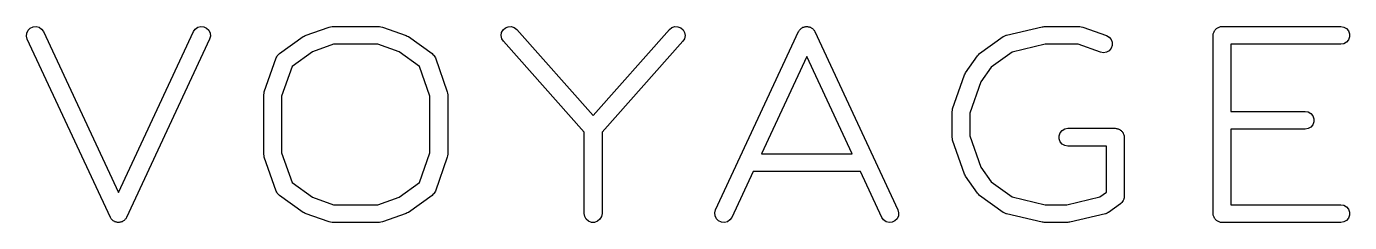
# Model space of a CAD drawing. Extents: x 95 to 242, y -111 to -101.
# Drawn here: x 95.1 to 162.5, y -110.6 to -100.6 of the extents above; entities that cross this region are included whole.
import ezdxf

# ---------------------------------------------------------------- set-up
doc = ezdxf.new("R2010")
doc.units = 0
doc.header["$MEASUREMENT"] = 0
doc.layers.add('BLACK', color=7, linetype='CONTINUOUS')

msp = doc.modelspace()

# ---------------------------------------------------------------- linework, layer by layer
at = {"layer": 'Black'}
for p, q in [((95.063, -101.072), (95.076, -100.915)), ((95.104, -101.224), (95.063, -101.072)), ((95.076, -100.915), (95.143, -100.772)), ((95.143, -100.772), (95.254, -100.661)), ((95.254, -100.661), (95.397, -100.594)), ((95.397, -100.594), (95.554, -100.58)), ((95.554, -100.58), (95.706, -100.621)), ((95.706, -100.621), (95.835, -100.711)), ((95.835, -100.711), (95.926, -100.841)), ((95.926, -100.841), (99.748, -109.031)), ((99.748, -109.031), (103.57, -100.841)), ((103.57, -100.841), (103.661, -100.711)), ((103.661, -100.711), (103.79, -100.621)), ((103.79, -100.621), (103.942, -100.58)), ((103.942, -100.58), (104.099, -100.594)), ((104.099, -100.594), (104.242, -100.661)), ((104.242, -100.661), (104.353, -100.772)), ((104.353, -100.772), (104.419, -100.915)), ((104.433, -101.072), (104.392, -101.224)), ((104.419, -100.915), (104.433, -101.072)), ((107.951, -101.959), (109.16, -101.095)), ((109.16, -101.095), (109.217, -101.068)), ((109.217, -101.068), (109.272, -101.037)), ((109.272, -101.037), (110.481, -100.605)), ((110.481, -100.605), (110.557, -100.592)), ((110.557, -100.592), (110.634, -100.579)), ((110.634, -100.579), (113.053, -100.579)), ((113.053, -100.579), (113.129, -100.592)), ((113.129, -100.592), (113.205, -100.605)), ((113.205, -100.605), (114.415, -101.037)), ((114.415, -101.037), (114.469, -101.068)), ((114.469, -101.068), (114.526, -101.095)), ((114.526, -101.095), (115.735, -101.959)), ((119.252, -101.046), (119.274, -100.89)), ((119.284, -101.2), (119.252, -101.046)), ((119.274, -100.89), (119.349, -100.751)), ((119.349, -100.751), (119.467, -100.646)), ((119.467, -100.646), (119.613, -100.588)), ((119.613, -100.588), (119.771, -100.583)), ((119.771, -100.583), (119.92, -100.633)), ((119.92, -100.633), (120.044, -100.731)), ((120.044, -100.731), (123.938, -105.102)), ((123.938, -105.102), (127.833, -100.731)), ((127.833, -100.731), (127.957, -100.633)), ((127.957, -100.633), (128.106, -100.583)), ((128.106, -100.583), (128.264, -100.588)), ((128.264, -100.588), (128.41, -100.646)), ((128.41, -100.646), (128.528, -100.751)), ((128.528, -100.751), (128.602, -100.89)), ((128.625, -101.046), (128.593, -101.2)), ((128.602, -100.89), (128.625, -101.046)), ((130.18, -109.912), (134.413, -100.841)), ((134.413, -100.841), (134.436, -100.808)), ((134.436, -100.808), (134.452, -100.772)), ((134.452, -100.772), (134.481, -100.744)), ((134.481, -100.744), (134.503, -100.711)), ((134.503, -100.711), (134.536, -100.689)), ((134.536, -100.689), (134.564, -100.661)), ((134.564, -100.661), (134.6, -100.644)), ((134.6, -100.644), (134.633, -100.621)), ((134.633, -100.621), (134.671, -100.611)), ((134.671, -100.611), (134.707, -100.594)), ((134.707, -100.594), (134.746, -100.591)), ((134.746, -100.591), (134.785, -100.58)), ((134.785, -100.58), (134.824, -100.584)), ((134.824, -100.584), (134.864, -100.58)), ((134.864, -100.58), (134.902, -100.591)), ((134.902, -100.591), (134.942, -100.594)), ((134.942, -100.594), (134.977, -100.611)), ((134.977, -100.611), (135.016, -100.621)), ((135.016, -100.621), (135.048, -100.644)), ((135.048, -100.644), (135.084, -100.661)), ((135.084, -100.661), (135.112, -100.689)), ((135.112, -100.689), (135.145, -100.711)), ((135.145, -100.711), (135.168, -100.744)), ((135.168, -100.744), (135.196, -100.772)), ((135.196, -100.772), (135.212, -100.808)), ((135.212, -100.808), (135.235, -100.841)), ((135.235, -100.841), (139.468, -109.912)), ((143.632, -101.959), (144.841, -101.095)), ((144.841, -101.095), (144.849, -101.091)), ((144.849, -101.091), (144.855, -101.086)), ((144.855, -101.086), (144.92, -101.058)), ((144.92, -101.058), (144.984, -101.027)), ((144.984, -101.027), (144.992, -101.026)), ((144.992, -101.026), (145, -101.023)), ((145, -101.023), (146.814, -100.591)), ((146.814, -100.591), (146.867, -100.588)), ((146.867, -100.588), (146.919, -100.579)), ((146.919, -100.579), (148.734, -100.579)), ((148.734, -100.579), (148.81, -100.592)), ((148.81, -100.592), (148.886, -100.605)), ((148.886, -100.605), (150.096, -101.037)), ((150.096, -101.037), (150.233, -101.115)), ((150.233, -101.115), (150.335, -101.235)), ((155.537, -101.032), (155.544, -100.993)), ((155.537, -110.104), (155.537, -101.032)), ((155.544, -100.954), (155.558, -100.916)), ((155.544, -100.993), (155.544, -100.954)), ((155.558, -100.916), (155.565, -100.877)), ((155.565, -100.877), (155.584, -100.843)), ((155.584, -100.843), (155.598, -100.806)), ((155.598, -100.806), (155.623, -100.775)), ((155.623, -100.775), (155.643, -100.741)), ((155.643, -100.741), (155.674, -100.715)), ((155.674, -100.715), (155.699, -100.685)), ((155.699, -100.685), (155.734, -100.665)), ((155.734, -100.665), (155.764, -100.64)), ((155.764, -100.64), (155.801, -100.626)), ((155.801, -100.626), (155.836, -100.606)), ((155.836, -100.606), (155.875, -100.599)), ((155.875, -100.599), (155.912, -100.586)), ((155.912, -100.586), (155.952, -100.586)), ((155.952, -100.586), (155.991, -100.579)), ((155.991, -100.579), (162.038, -100.579)), ((162.038, -100.579), (162.194, -100.606)), ((162.194, -100.606), (162.33, -100.685)), ((162.33, -100.685), (162.431, -100.806)), ((162.431, -100.806), (162.485, -100.954)), ((162.485, -101.111), (162.431, -101.259)), ((162.485, -100.954), (162.485, -101.111)), ((99.337, -110.296), (95.104, -101.224)), ((104.392, -101.224), (100.159, -110.296)), ((110.712, -101.486), (109.636, -101.87)), ((112.974, -101.486), (110.712, -101.486)), ((114.05, -101.87), (112.974, -101.486)), ((119.366, -101.334), (119.284, -101.2)), ((123.485, -105.957), (119.366, -101.334)), ((128.51, -101.334), (124.392, -105.957)), ((128.593, -101.2), (128.51, -101.334)), ((146.973, -101.486), (145.296, -101.885)), ((148.655, -101.486), (146.973, -101.486)), ((149.791, -101.891), (148.655, -101.486)), ((150.337, -101.689), (150.237, -101.81)), ((150.335, -101.235), (150.389, -101.383)), ((150.39, -101.54), (150.337, -101.689)), ((150.389, -101.383), (150.39, -101.54)), ((162.038, -101.486), (156.444, -101.486)), ((156.444, -101.486), (156.444, -104.898)), ((162.194, -101.459), (162.038, -101.486)), ((162.33, -101.38), (162.194, -101.459)), ((162.431, -101.259), (162.33, -101.38)), ((107.182, -103.906), (107.786, -102.178)), ((107.786, -102.178), (107.816, -102.126)), ((107.816, -102.126), (107.841, -102.072)), ((107.841, -102.072), (107.854, -102.058)), ((107.854, -102.058), (107.864, -102.041)), ((107.864, -102.041), (107.909, -102.002)), ((107.909, -102.002), (107.951, -101.959)), ((109.636, -101.87), (108.595, -102.614)), ((115.091, -102.614), (114.05, -101.87)), ((115.735, -101.959), (115.777, -102.002)), ((115.777, -102.002), (115.823, -102.041)), ((115.823, -102.041), (115.832, -102.058)), ((115.832, -102.058), (115.846, -102.072)), ((115.846, -102.072), (115.871, -102.126)), ((115.871, -102.126), (115.9, -102.178)), ((115.9, -102.178), (116.505, -103.906)), ((134.824, -102.105), (132.512, -107.058)), ((137.136, -107.058), (134.824, -102.105)), ((142.919, -102.932), (143.524, -102.068)), ((143.524, -102.068), (143.578, -102.014)), ((143.578, -102.014), (143.632, -101.959)), ((145.296, -101.885), (144.222, -102.652)), ((149.946, -101.918), (149.791, -101.891)), ((150.101, -101.89), (149.946, -101.918)), ((150.237, -101.81), (150.101, -101.89)), ((108.595, -102.614), (108.063, -104.133)), ((115.623, -104.133), (115.091, -102.614)), ((142.258, -104.77), (142.863, -103.042)), ((142.863, -103.042), (142.893, -102.988)), ((142.893, -102.988), (142.919, -102.932)), ((144.222, -102.652), (143.698, -103.401)), ((143.698, -103.401), (143.14, -104.997)), ((107.156, -104.056), (107.169, -103.981)), ((107.156, -107.08), (107.156, -104.056)), ((107.169, -103.981), (107.182, -103.906)), ((108.063, -104.133), (108.063, -107.003)), ((115.623, -107.003), (115.623, -104.133)), ((116.505, -103.906), (116.517, -103.981)), ((116.517, -103.981), (116.53, -104.056)), ((116.53, -104.056), (116.53, -107.08)), ((142.232, -104.92), (142.246, -104.845)), ((142.232, -106.216), (142.232, -104.92)), ((142.246, -104.845), (142.258, -104.77)), ((143.14, -104.997), (143.14, -106.139)), ((156.444, -104.898), (160.224, -104.898)), ((160.224, -104.898), (160.379, -104.926)), ((160.379, -104.926), (160.516, -105.005)), ((160.516, -105.005), (160.617, -105.125)), ((160.617, -105.125), (160.671, -105.273)), ((147.837, -105.869), (147.974, -105.79)), ((147.974, -105.79), (148.129, -105.762)), ((148.129, -105.762), (150.548, -105.762)), ((150.548, -105.762), (150.587, -105.769)), ((150.587, -105.769), (150.627, -105.769)), ((150.627, -105.769), (150.664, -105.783)), ((150.664, -105.783), (150.703, -105.79)), ((150.703, -105.79), (150.737, -105.81)), ((150.737, -105.81), (150.775, -105.823)), ((150.775, -105.823), (150.805, -105.849)), ((150.805, -105.849), (150.839, -105.869)), ((160.224, -105.806), (156.444, -105.806)), ((156.444, -105.806), (156.444, -109.65)), ((160.379, -105.778), (160.224, -105.806)), ((160.516, -105.699), (160.379, -105.778)), ((160.617, -105.579), (160.516, -105.699)), ((160.671, -105.431), (160.617, -105.579)), ((160.671, -105.273), (160.671, -105.431)), ((123.485, -110.104), (123.485, -105.957)), ((124.392, -105.957), (124.392, -110.104)), ((142.246, -106.291), (142.232, -106.216)), ((142.258, -106.366), (142.246, -106.291)), ((142.863, -108.094), (142.258, -106.366)), ((143.14, -106.139), (143.698, -107.735)), ((147.682, -106.137), (147.736, -105.989)), ((147.682, -106.295), (147.682, -106.137)), ((147.736, -106.443), (147.682, -106.295)), ((147.736, -105.989), (147.837, -105.869)), ((147.837, -106.563), (147.736, -106.443)), ((150.839, -105.869), (150.865, -105.899)), ((150.865, -105.899), (150.895, -105.924)), ((150.895, -105.924), (150.915, -105.959)), ((150.915, -105.959), (150.941, -105.989)), ((150.941, -105.989), (150.954, -106.026)), ((150.954, -106.026), (150.974, -106.061)), ((150.974, -106.061), (150.981, -106.1)), ((150.981, -106.1), (150.995, -106.137)), ((150.995, -106.137), (150.995, -106.177)), ((150.995, -106.177), (151.001, -106.216)), ((151.001, -106.216), (151.001, -109.24)), ((107.169, -107.155), (107.156, -107.08)), ((107.182, -107.23), (107.169, -107.155)), ((108.063, -107.003), (108.595, -108.522)), ((115.091, -108.522), (115.623, -107.003)), ((116.517, -107.155), (116.505, -107.23)), ((116.53, -107.08), (116.517, -107.155)), ((132.512, -107.058), (137.136, -107.058)), ((147.974, -106.642), (147.837, -106.563)), ((148.129, -106.67), (147.974, -106.642)), ((150.094, -106.67), (148.129, -106.67)), ((150.094, -109.006), (150.094, -106.67)), ((107.786, -108.958), (107.182, -107.23)), ((116.505, -107.23), (115.9, -108.958)), ((143.698, -107.735), (144.222, -108.484)), ((108.595, -108.522), (109.636, -109.266)), ((114.05, -109.266), (115.091, -108.522)), ((132.089, -107.965), (131.002, -110.296)), ((137.559, -107.965), (132.089, -107.965)), ((138.646, -110.296), (137.559, -107.965)), ((142.893, -108.148), (142.863, -108.094)), ((142.919, -108.204), (142.893, -108.148)), ((143.524, -109.068), (142.919, -108.204)), ((144.222, -108.484), (145.296, -109.251)), ((107.816, -109.01), (107.786, -108.958)), ((107.841, -109.064), (107.816, -109.01)), ((107.854, -109.078), (107.841, -109.064)), ((107.864, -109.095), (107.854, -109.078)), ((107.909, -109.134), (107.864, -109.095)), ((107.951, -109.177), (107.909, -109.134)), ((109.16, -110.041), (107.951, -109.177)), ((115.735, -109.177), (114.526, -110.041)), ((115.777, -109.134), (115.735, -109.177)), ((115.823, -109.095), (115.777, -109.134)), ((115.832, -109.078), (115.823, -109.095)), ((115.846, -109.064), (115.832, -109.078)), ((115.871, -109.01), (115.846, -109.064)), ((115.9, -108.958), (115.871, -109.01)), ((143.578, -109.122), (143.524, -109.068)), ((143.632, -109.177), (143.578, -109.122)), ((144.841, -110.041), (143.632, -109.177)), ((149.752, -109.251), (150.094, -109.006)), ((109.636, -109.266), (110.712, -109.65)), ((110.712, -109.65), (112.974, -109.65)), ((112.974, -109.65), (114.05, -109.266)), ((145.296, -109.251), (146.973, -109.65)), ((146.973, -109.65), (148.076, -109.65)), ((148.076, -109.65), (149.752, -109.251)), ((150.812, -109.609), (150.207, -110.041)), ((150.852, -109.568), (150.812, -109.609)), ((150.895, -109.531), (150.852, -109.568)), ((150.906, -109.512), (150.895, -109.531)), ((150.922, -109.496), (150.906, -109.512)), ((150.946, -109.444), (150.922, -109.496)), ((150.974, -109.395), (150.946, -109.444)), ((150.978, -109.373), (150.974, -109.395)), ((150.987, -109.353), (150.978, -109.373)), ((150.992, -109.296), (150.987, -109.353)), ((151.001, -109.24), (150.992, -109.296)), ((156.444, -109.65), (162.038, -109.65)), ((162.038, -109.65), (162.194, -109.678)), ((162.194, -109.678), (162.33, -109.756)), ((162.33, -109.756), (162.431, -109.877)), ((162.431, -109.877), (162.485, -110.025)), ((99.36, -110.328), (99.337, -110.296)), ((99.376, -110.364), (99.36, -110.328)), ((99.404, -110.392), (99.376, -110.364)), ((99.427, -110.425), (99.404, -110.392)), ((99.46, -110.447), (99.427, -110.425)), ((99.488, -110.475), (99.46, -110.447)), ((99.524, -110.492), (99.488, -110.475)), ((99.556, -110.515), (99.524, -110.492)), ((99.595, -110.525), (99.556, -110.515)), ((99.63, -110.542), (99.595, -110.525)), ((99.67, -110.545), (99.63, -110.542)), ((99.709, -110.556), (99.67, -110.545)), ((99.748, -110.552), (99.709, -110.556)), ((99.787, -110.556), (99.748, -110.552)), ((99.826, -110.545), (99.787, -110.556)), ((99.865, -110.542), (99.826, -110.545)), ((99.901, -110.525), (99.865, -110.542)), ((99.939, -110.515), (99.901, -110.525)), ((99.972, -110.492), (99.939, -110.515)), ((100.008, -110.475), (99.972, -110.492)), ((100.036, -110.447), (100.008, -110.475)), ((100.069, -110.425), (100.036, -110.447)), ((100.091, -110.392), (100.069, -110.425)), ((100.12, -110.364), (100.091, -110.392)), ((100.136, -110.328), (100.12, -110.364)), ((100.159, -110.296), (100.136, -110.328)), ((109.217, -110.068), (109.16, -110.041)), ((109.272, -110.099), (109.217, -110.068)), ((110.481, -110.531), (109.272, -110.099)), ((110.557, -110.544), (110.481, -110.531)), ((110.634, -110.557), (110.557, -110.544)), ((113.053, -110.557), (110.634, -110.557)), ((113.129, -110.544), (113.053, -110.557)), ((113.205, -110.531), (113.129, -110.544)), ((114.415, -110.099), (113.205, -110.531)), ((114.469, -110.068), (114.415, -110.099)), ((114.526, -110.041), (114.469, -110.068)), ((123.512, -110.259), (123.485, -110.104)), ((123.591, -110.395), (123.512, -110.259)), ((123.712, -110.497), (123.591, -110.395)), ((123.86, -110.55), (123.712, -110.497)), ((124.017, -110.55), (123.86, -110.55)), ((124.165, -110.497), (124.017, -110.55)), ((124.286, -110.395), (124.165, -110.497)), ((124.365, -110.259), (124.286, -110.395)), ((124.392, -110.104), (124.365, -110.259)), ((130.139, -110.064), (130.18, -109.912)), ((130.153, -110.221), (130.139, -110.064)), ((130.219, -110.364), (130.153, -110.221)), ((130.331, -110.475), (130.219, -110.364)), ((130.473, -110.542), (130.331, -110.475)), ((130.63, -110.556), (130.473, -110.542)), ((130.782, -110.515), (130.63, -110.556)), ((130.911, -110.425), (130.782, -110.515)), ((131.002, -110.296), (130.911, -110.425)), ((138.737, -110.425), (138.646, -110.296)), ((138.866, -110.515), (138.737, -110.425)), ((139.018, -110.556), (138.866, -110.515)), ((139.175, -110.542), (139.018, -110.556)), ((139.318, -110.475), (139.175, -110.542)), ((139.429, -110.364), (139.318, -110.475)), ((139.496, -110.221), (139.429, -110.364)), ((139.468, -109.912), (139.509, -110.064)), ((139.509, -110.064), (139.496, -110.221)), ((144.849, -110.045), (144.841, -110.041)), ((144.855, -110.05), (144.849, -110.045)), ((144.92, -110.078), (144.855, -110.05)), ((144.984, -110.109), (144.92, -110.078)), ((144.992, -110.11), (144.984, -110.109)), ((145, -110.113), (144.992, -110.11)), ((146.814, -110.545), (145, -110.113)), ((146.867, -110.548), (146.814, -110.545)), ((146.919, -110.557), (146.867, -110.548)), ((148.129, -110.557), (146.919, -110.557)), ((148.181, -110.548), (148.129, -110.557)), ((148.234, -110.545), (148.181, -110.548)), ((150.048, -110.113), (148.234, -110.545)), ((150.056, -110.11), (150.048, -110.113)), ((150.065, -110.109), (150.056, -110.11)), ((150.128, -110.078), (150.065, -110.109)), ((150.193, -110.05), (150.128, -110.078)), ((150.199, -110.045), (150.193, -110.05)), ((150.207, -110.041), (150.199, -110.045)), ((155.544, -110.143), (155.537, -110.104)), ((155.544, -110.183), (155.544, -110.143)), ((155.558, -110.22), (155.544, -110.183)), ((155.565, -110.259), (155.558, -110.22)), ((155.584, -110.293), (155.565, -110.259)), ((155.598, -110.331), (155.584, -110.293)), ((155.623, -110.361), (155.598, -110.331)), ((155.643, -110.395), (155.623, -110.361)), ((155.674, -110.421), (155.643, -110.395)), ((155.699, -110.451), (155.674, -110.421)), ((155.734, -110.471), (155.699, -110.451)), ((155.764, -110.497), (155.734, -110.471)), ((155.801, -110.51), (155.764, -110.497)), ((155.836, -110.53), (155.801, -110.51)), ((155.875, -110.537), (155.836, -110.53)), ((155.912, -110.55), (155.875, -110.537)), ((155.952, -110.55), (155.912, -110.55)), ((155.991, -110.557), (155.952, -110.55)), ((162.038, -110.557), (155.991, -110.557)), ((162.194, -110.53), (162.038, -110.557)), ((162.33, -110.451), (162.194, -110.53)), ((162.431, -110.331), (162.33, -110.451)), ((162.485, -110.183), (162.431, -110.331)), ((162.485, -110.025), (162.485, -110.183))]:
    msp.add_line(p, q, dxfattribs=at)

doc.saveas('drawing.dxf')
